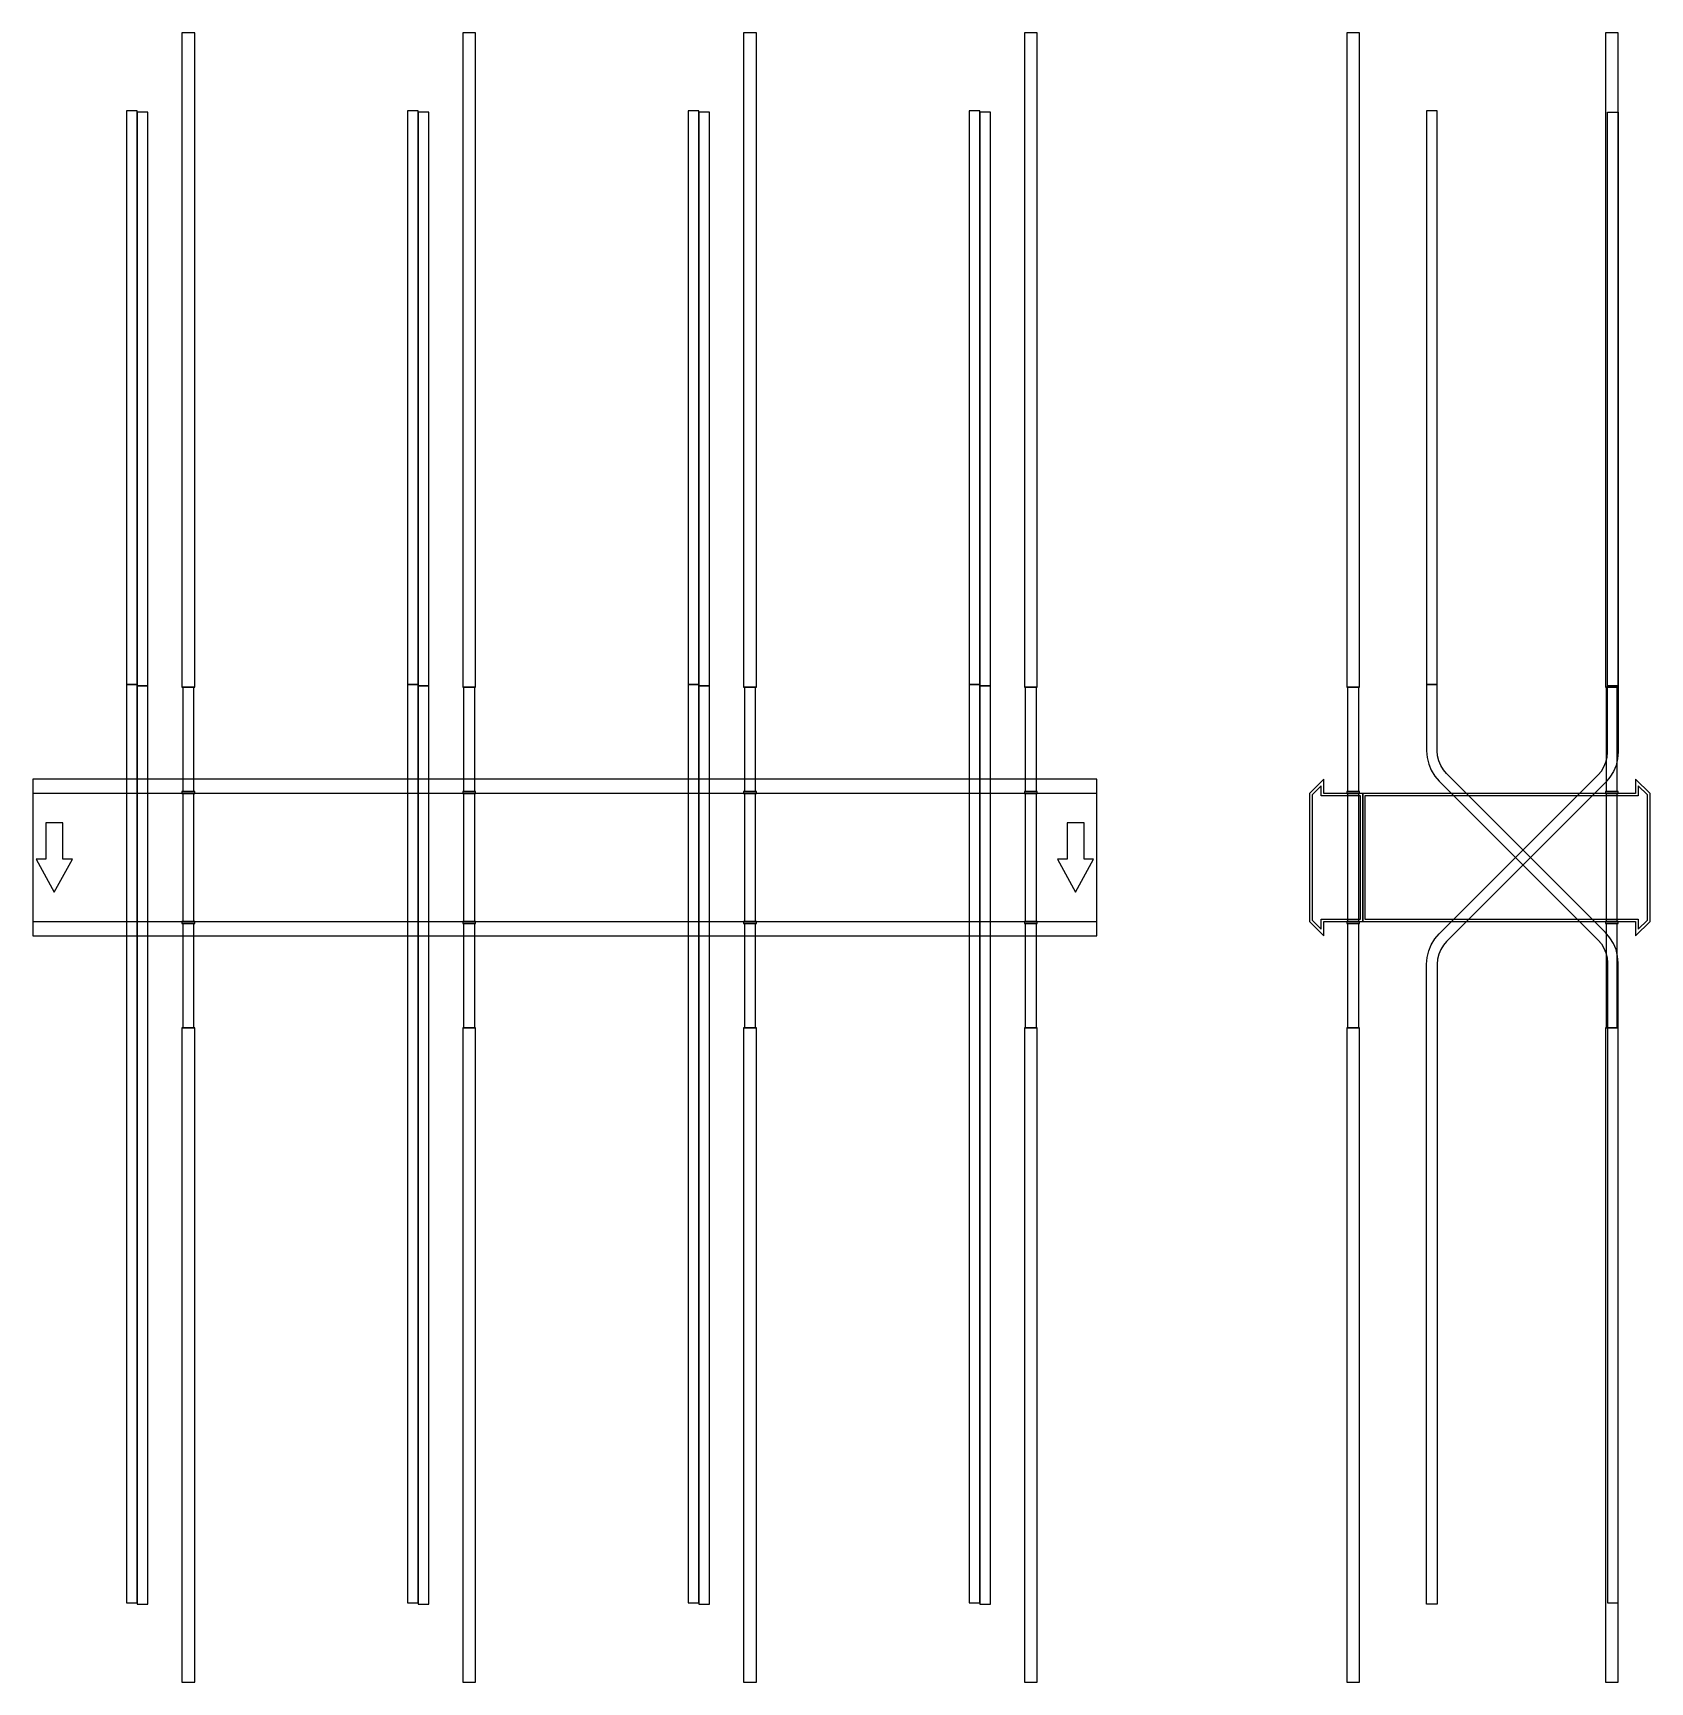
# Model space of a CAD drawing. Extents: x 0 to 1520, y -775 to 775.
import ezdxf

# ---------------------------------------------------------------- set-up
doc = ezdxf.new("R2010")
doc.units = 0
doc.layers.add('Halfen', color=7, linetype='CONTINUOUS')

msp = doc.modelspace()

# ---------------------------------------------------------------- linework, layer by layer
at = {"layer": 'Halfen', "color": 7}
for points in [[(152, 160), (152, 775), (140, 775), (140, 160)], [(416, 160), (416, 775), (404, 775), (404, 160)], [(680, 160), (680, 775), (668, 775), (668, 160)], [(944, 160), (944, 775), (932, 775), (932, 160)], [(1247, 160), (1247, 775), (1235, 775), (1235, 160)], [(1490, 160), (1490, 775), (1478, 775), (1478, 160)], [(98, 162.71), (98, 701.71), (88, 701.71), (88, 162.71)], [(108, 161.497), (108, 700.497), (98, 700.497), (98, 161.497)], [(362, 162.71), (362, 701.71), (352, 701.71), (352, 162.71)], [(372, 161.497), (372, 700.497), (362, 700.497), (362, 161.497)], [(626, 162.71), (626, 701.71), (616, 701.71), (616, 162.71)], [(636, 161.497), (636, 700.497), (626, 700.497), (626, 161.497)], [(890, 162.71), (890, 701.71), (880, 701.71), (880, 162.71)], [(900, 161.497), (900, 700.497), (890, 700.497), (890, 161.497)], [(1320, 162.71), (1320, 701.71), (1310, 701.71), (1310, 162.71)], [(1480, 161.497), (1480, 700.497), (1490, 700.497), (1490, 161.497)], [(98, -700.497), (98, 162.71), (88, 162.71), (88, -700.497)], [(108, -701.71), (108, 161.497), (98, 161.497), (98, -701.71)], [(151.25, 62), (151.25, 160), (140.75, 160), (140.75, 62)], [(362, -700.497), (362, 162.71), (352, 162.71), (352, -700.497)], [(372, -701.71), (372, 161.497), (362, 161.497), (362, -701.71)], [(415.25, 62), (415.25, 160), (404.75, 160), (404.75, 62)], [(626, -700.497), (626, 162.71), (616, 162.71), (616, -700.497)], [(636, -701.71), (636, 161.497), (626, 161.497), (626, -701.71)], [(679.25, 62), (679.25, 160), (668.75, 160), (668.75, 62)], [(890, -700.497), (890, 162.71), (880, 162.71), (880, -700.497)], [(900, -701.71), (900, 161.497), (890, 161.497), (890, -701.71)], [(943.25, 62), (943.25, 160), (932.75, 160), (932.75, 62)], [(1246.25, 62), (1246.25, 160), (1235.75, 160), (1235.75, 62)], [(1490, -700.497), (1490, -98.891), (1489.508, -92.633), (1488.042, -86.53), (1485.64, -80.731), (1482.361, -75.379), (1478.284, -70.607), (1328.787, 78.891), (1325.729, 82.471), (1323.27, 86.484), (1321.468, 90.834), (1320.369, 95.411), (1320, 100.104), (1320, 162.71), (1310, 162.71), (1310, 100.104), (1310.492, 93.847), (1311.958, 87.743), (1314.36, 81.944), (1317.639, 76.593), (1321.716, 71.82), (1471.213, -77.678), (1474.271, -81.257), (1476.73, -85.271), (1478.532, -89.62), (1479.631, -94.198), (1480, -98.891), (1480, -700.497)], [(1310, -701.71), (1310, -100.104), (1310.492, -93.847), (1311.958, -87.743), (1314.36, -81.944), (1317.639, -76.593), (1321.716, -71.82), (1471.213, 77.678), (1474.271, 81.257), (1476.73, 85.271), (1478.532, 89.62), (1479.631, 94.198), (1480, 98.891), (1480, 161.497), (1490, 161.497), (1490, 98.891), (1489.508, 92.634), (1488.042, 86.53), (1485.64, 80.731), (1482.361, 75.38), (1478.284, 70.607), (1328.787, -78.891), (1325.729, -82.47), (1323.27, -86.484), (1321.468, -90.833), (1320.369, -95.411), (1320, -100.104), (1320, -701.71)], [(1489.25, 62), (1489.25, 160), (1478.75, 160), (1478.75, 62)], [(0, -73.5), (1000, -73.5), (1000, 73.5), (0, 73.5)], [(152, 60), (152, 62), (140, 62), (140, 60)], [(416, 60), (416, 62), (404, 62), (404, 60)], [(680, 60), (680, 62), (668, 62), (668, 60)], [(944, 60), (944, 62), (932, 62), (932, 60)], [(1250, -60), (1250, 60), (1213.5, 60), (1213.5, 73.5), (1200, 60), (1200, -60), (1213.5, -73.5), (1213.5, -60)], [(1248, -58), (1248, 58), (1211, 58), (1211, 67.25), (1202.5, 58.75), (1202.5, -58.75), (1211, -67.25), (1211, -58)], [(1247, 60), (1247, 62), (1235, 62), (1235, 60)], [(1520, -60), (1520, 60), (1506.5, 73.5), (1506.5, 60), (1250, 60), (1250, -60), (1506.5, -60), (1506.5, -73.5)], [(1517.5, -58.75), (1517.5, 58.75), (1509, 67.25), (1509, 58), (1252, 58), (1252, -58), (1509, -58), (1509, -67.25)], [(1490, 60), (1490, 62), (1478, 62), (1478, 60)], [(0, -60), (1000, -60), (1000, 60), (0, 60)], [(151.25, -60), (151.25, 60), (140.75, 60), (140.75, -60)], [(415.25, -60), (415.25, 60), (404.75, 60), (404.75, -60)], [(679.25, -60), (679.25, 60), (668.75, 60), (668.75, -60)], [(943.25, -60), (943.25, 60), (932.75, 60), (932.75, -60)], [(1246.25, -60), (1246.25, 60), (1235.75, 60), (1235.75, -60)], [(1489.25, -60), (1489.25, 60), (1478.75, 60), (1478.75, -60)], [(20, -32.5), (37, -1.5), (28, -1.5), (28, 32.5), (12, 32.5), (12, -1.5), (3, -1.5)], [(980, -32.5), (997, -1.5), (988, -1.5), (988, 32.5), (972, 32.5), (972, -1.5), (963, -1.5)], [(152, -62), (152, -60), (140, -60), (140, -62)], [(151.25, -160), (151.25, -62), (140.75, -62), (140.75, -160)], [(416, -62), (416, -60), (404, -60), (404, -62)], [(415.25, -160), (415.25, -62), (404.75, -62), (404.75, -160)], [(680, -62), (680, -60), (668, -60), (668, -62)], [(679.25, -160), (679.25, -62), (668.75, -62), (668.75, -160)], [(944, -62), (944, -60), (932, -60), (932, -62)], [(943.25, -160), (943.25, -62), (932.75, -62), (932.75, -160)], [(1247, -62), (1247, -60), (1235, -60), (1235, -62)], [(1246.25, -160), (1246.25, -62), (1235.75, -62), (1235.75, -160)], [(1490, -62), (1490, -60), (1478, -60), (1478, -62)], [(1489.25, -160), (1489.25, -62), (1478.75, -62), (1478.75, -160)], [(152, -775), (152, -160), (140, -160), (140, -775)], [(416, -775), (416, -160), (404, -160), (404, -775)], [(680, -775), (680, -160), (668, -160), (668, -775)], [(944, -775), (944, -160), (932, -160), (932, -775)], [(1247, -775), (1247, -160), (1235, -160), (1235, -775)], [(1490, -775), (1490, -160), (1478, -160), (1478, -775)]]:
    msp.add_lwpolyline(points, close=True, dxfattribs=at)

doc.saveas('drawing.dxf')
